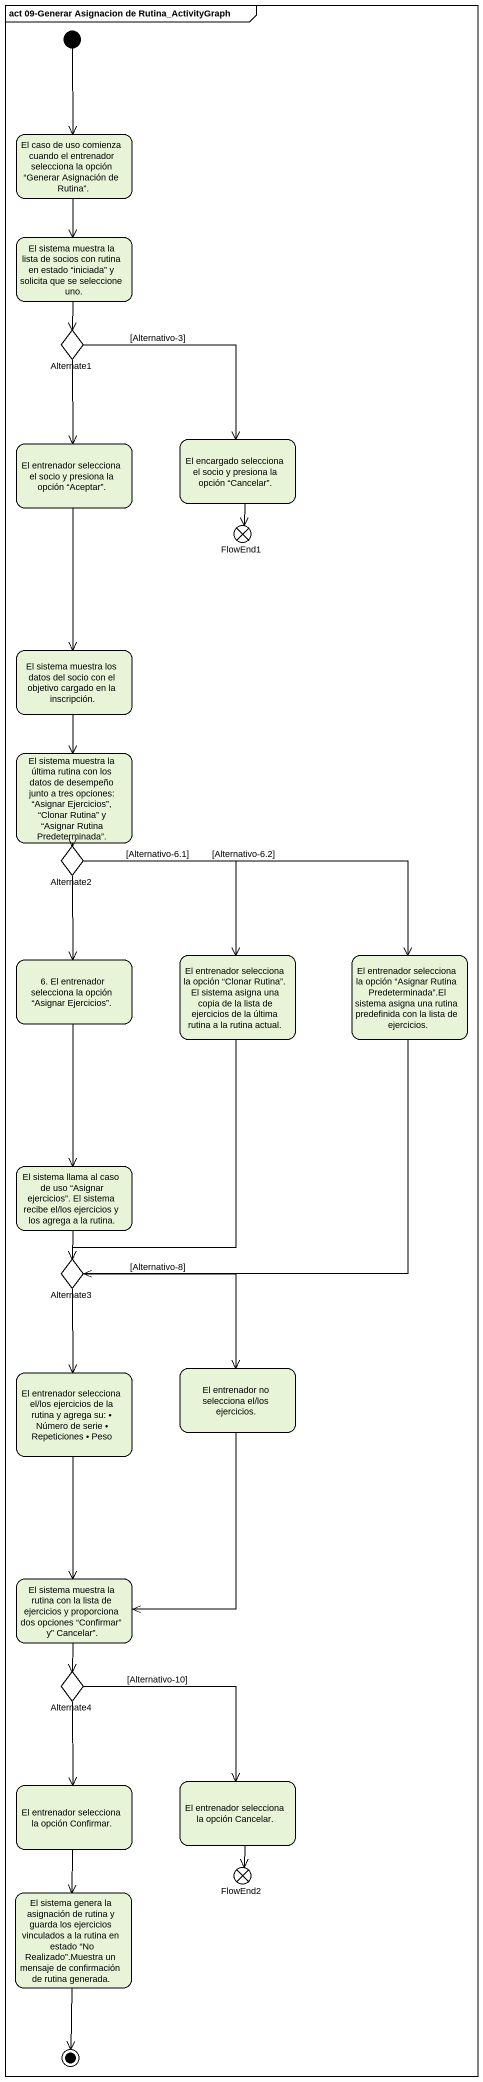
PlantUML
@startuml
mainframe act 09-Generar Asignacion de Rutina_ActivityGraph
hide empty description
state "El caso de uso comienza cuando el entrenador selecciona la opción “Generar Asignación de Rutina”." as El_caso_de_uso_comienza
state "El sistema muestra la lista de socios con rutina en estado “iniciada” y solicita que se seleccione uno." as El_sistema_muestra_la_lista
state Alternate1 <<choice>>
state "El entrenador selecciona el socio y presiona la opción “Aceptar”." as El_entrenador_selecciona_el
state "El encargado selecciona el socio y presiona la opción “Cancelar”." as El_encargado_selecciona_el
state FlowEnd1 <<end>>
state "El sistema muestra los datos del socio con el objetivo cargado en la inscripción." as El_sistema_muestra_los
state "El sistema muestra la última rutina con los datos de desempeño junto a tres opciones: “Asignar Ejercicios”, “Clonar Rutina” y “Asignar Rutina Predeterminada”." as El_sistema_muestra_la
state Alternate2 <<choice>>
state "6. El entrenador selecciona la opción “Asignar Ejercicios”." as s6_El_entrenador_selecciona
state "El entrenador selecciona la opción “Clonar Rutina”. El sistema asigna una copia de la lista de ejercicios de la última rutina a la rutina actual." as El_entrenador_selecciona_la
state "El entrenador selecciona la opción “Asignar Rutina Predeterminada”.El sistema asigna una rutina predefinida con la lista de ejercicios." as El_entrenador_selecciona_la_2
state "El sistema llama al caso de uso “Asignar ejercicios”. El sistema recibe el/los ejercicios y los agrega a la rutina." as El_sistema_llama_al_caso_de
state Alternate3 <<choice>>
state "El entrenador selecciona el/los ejercicios de la rutina y agrega su: • Número de serie • Repeticiones • Peso" as El_entrenador_selecciona_el_2
state "El entrenador no selecciona el/los ejercicios." as El_entrenador_no_selecciona
state "El sistema muestra la rutina con la lista de ejercicios y proporciona dos opciones “Confirmar” y” Cancelar”." as El_sistema_muestra_la_2
state Alternate4 <<choice>>
state "El entrenador selecciona la opción Cancelar." as El_entrenador_selecciona_la_3
state "El entrenador selecciona la opción Confirmar." as El_entrenador_selecciona_la_4
state "El sistema genera la asignación de rutina y guarda los ejercicios vinculados a la rutina en estado “No Realizado”.Muestra un mensaje de confirmación de rutina generada." as El_sistema_genera_la
state FlowEnd2 <<end>>
[*] --> El_caso_de_uso_comienza
El_caso_de_uso_comienza --> El_sistema_muestra_la_lista
El_sistema_muestra_la_lista --> Alternate1
Alternate1 --> El_entrenador_selecciona_el
Alternate1 --> El_encargado_selecciona_el : [Alternativo-3]
El_entrenador_selecciona_el --> El_sistema_muestra_los
El_encargado_selecciona_el --> FlowEnd1
El_sistema_muestra_los --> El_sistema_muestra_la
El_sistema_muestra_la --> Alternate2
Alternate2 --> s6_El_entrenador_selecciona
Alternate2 --> El_entrenador_selecciona_la : [Alternativo-6.1]
Alternate2 -right-> El_entrenador_selecciona_la_2 : [Alternativo-6.2]
s6_El_entrenador_selecciona --> El_sistema_llama_al_caso_de
El_entrenador_selecciona_la --> Alternate3
El_entrenador_selecciona_la_2 --> Alternate3
El_sistema_llama_al_caso_de --> Alternate3
Alternate3 --> El_entrenador_selecciona_el_2
Alternate3 --> El_entrenador_no_selecciona : [Alternativo-8]
El_entrenador_selecciona_el_2 --> El_sistema_muestra_la_2
El_entrenador_no_selecciona --> El_sistema_muestra_la_2
El_sistema_muestra_la_2 --> Alternate4
Alternate4 --> El_entrenador_selecciona_la_3 : [Alternativo-10]
Alternate4 --> El_entrenador_selecciona_la_4
El_entrenador_selecciona_la_3 --> FlowEnd2
El_entrenador_selecciona_la_4 --> El_sistema_genera_la
El_sistema_genera_la --> [*]
@enduml
